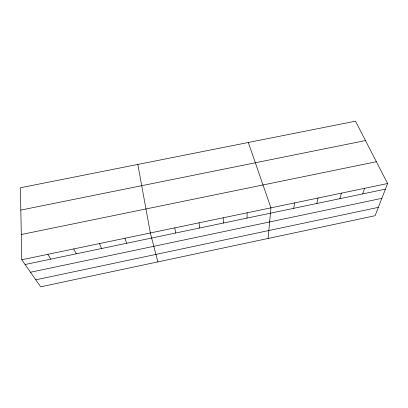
<?xml version="1.0" encoding="UTF-8"?>
<svg xmlns="http://www.w3.org/2000/svg" width="408" height="408" viewBox="0 0 408 408"><rect width="100%" height="100%" fill="white"/><g stroke="black" fill="none" stroke-linecap="round" stroke-linejoin="round"><path stroke-width="0.61" d="M246.998 218.096L247.136 212.798M268.122 238.456L270.932 207.84L248.319 142.479M293.735 208.32L294.576 202.914M316.878 203.48L318.061 198.018M339.869 198.676L341.394 193.152M362.717 193.897L364.574 188.323M387.6 183.524L375.09 215.715L40.667 286.814L21.782 259.763L20.4 187.762L355.506 121.186L387.6 183.524L21.782 259.763M35.787 279.822L378.333 207.371M25.092 264.506L385.417 189.149M30.498 272.248L381.842 198.344M21.298 234.513L376.375 161.721M20.828 210.079L365.486 140.566M47.853 254.332L50.755 259.141M73.746 248.936L76.245 253.812M99.455 243.576L101.556 248.518M124.986 238.257L126.694 243.26M157.865 261.9L150.343 232.973L137.838 164.429M174.782 227.878L175.731 233.004M199.063 222.819L199.645 228.001M223.181 217.79L223.395 223.033"/></g></svg>
